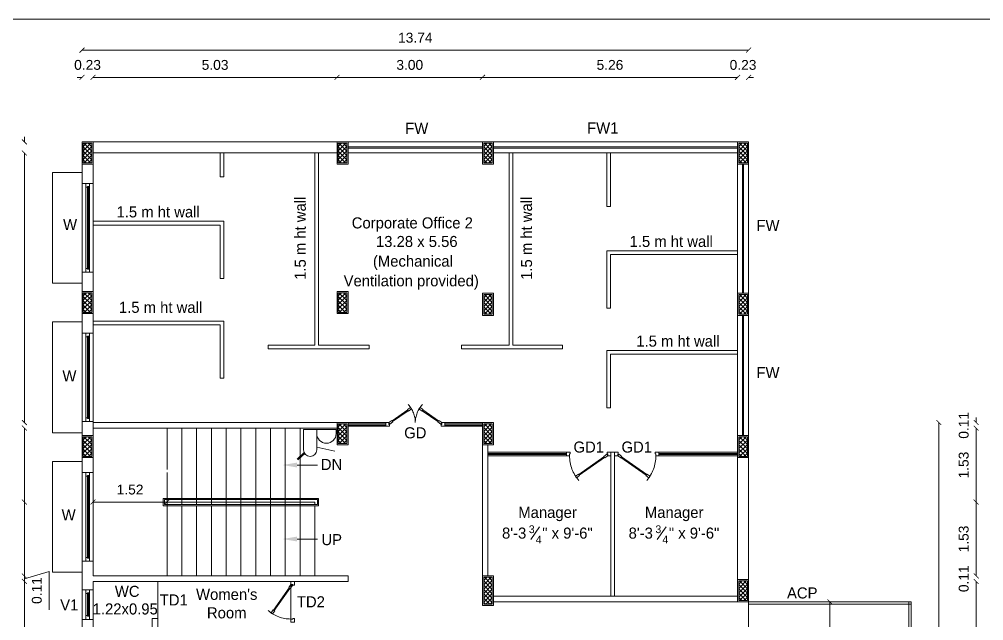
# Model space of a CAD drawing. Header units: metres. Extents: x -1560643 to -1560434, y 43491 to 43663.
# Drawn here: x -1560602.32 to -1560582.44, y 43590.55 to 43602.96 of the extents above; entities that cross this region are included whole.
import ezdxf
from ezdxf.enums import TextEntityAlignment as Align

# ---------------------------------------------------------------- set-up
doc = ezdxf.new("R2010")
doc.units = ezdxf.units.M
doc.header["$LTSCALE"] = 750
doc.header["$MEASUREMENT"] = 0
doc.linetypes.add('HIDDEN', pattern=[0.375, 0.25, -0.125])
doc.layers.get('0').update_dxf_attribs({"lineweight": 5})
doc.layers.add('BLK_1_FLR_0_DRINKING_WATER', color=7, linetype='Continuous', lineweight=5)
doc.styles.add('5 Feet Scale', font='', dxfattribs={"height": 5.9055})
doc.styles.add('6 Feet Scale', font='', dxfattribs={"height": 7.0866})
doc.styles.add('8 Feet Scale', font='', dxfattribs={"height": 9.4488})
doc.styles.add('cent', font='arial.ttf', dxfattribs={"height": 8})
doc.styles.get('5 Feet Scale').set_extended_font_data('Bahnschrift')
doc.styles.get('6 Feet Scale').set_extended_font_data('Bahnschrift')
doc.styles.get('8 Feet Scale').set_extended_font_data('Bahnschrift')
pattern_1 = [(315, (-6948.3936, -8443.0663), (1.76776695, 1.76776695), []), (45, (-6948.3936, -8443.0663), (-1.76776695, 1.76776695), [])]

# ---------------------------------------------------------------- blocks, each defined once
blk = doc.blocks.new('_ArchTick')
at = {"color": 0, "linetype": 'ByBlock', "const_width": 0.15}
blk.add_lwpolyline([(-0.5, -0.5), (0.5, 0.5)], dxfattribs=at)
blk = doc.blocks.new('A$C52BB42CC')
at = {"lineweight": 0, "ltscale": 10}
h = blk.add_hatch(dxfattribs=at)
h.set_pattern_fill('ANSI37', color=256, scale=20, angle=270)
h.set_pattern_definition([(315, (-7273.3936, -8090.4548), (1.76776695, 1.76776695), []), (45, (-7273.3936, -8090.4548), (-1.76776695, 1.76776695), [])])
h.paths.add_polyline_path([(1668.85, 4332.06), (1661.85, 4332.06), (1661.85, 4316.06), (1668.85, 4316.06)])
h = blk.add_hatch(dxfattribs=at)
h.set_pattern_fill('ANSI37', color=256, scale=20, angle=270)
h.set_pattern_definition([(315, (-7066.3936, -8090.4548), (1.76776695, 1.76776695), []), (45, (-7066.3936, -8090.4548), (-1.76776695, 1.76776695), [])])
h.paths.add_polyline_path([(1875.85, 4332.06), (1868.85, 4332.06), (1868.85, 4316.06), (1875.85, 4316.06)])
h = blk.add_hatch(dxfattribs=at)
h.set_pattern_fill('ANSI37', color=256, scale=20, angle=270)
h.set_pattern_definition([(315, (-6948.3936, -8090.4548), (1.76776695, 1.76776695), []), (45, (-6948.3936, -8090.4548), (-1.76776695, 1.76776695), [])])
h.paths.add_polyline_path([(1993.85, 4332.06), (1986.85, 4332.06), (1986.85, 4316.06), (1993.85, 4316.06)])
h = blk.add_hatch(dxfattribs=at)
h.set_pattern_fill('ANSI37', color=256, scale=20, angle=270)
h.set_pattern_definition([(315, (-6741.3936, -8090.4548), (1.76776695, 1.76776695), []), (45, (-6741.3936, -8090.4548), (-1.76776695, 1.76776695), [])])
h.paths.add_polyline_path([(2200.85, 4332.06), (2193.85, 4332.06), (2193.85, 4316.06), (2200.85, 4316.06)])
h = blk.add_hatch(dxfattribs=at)
h.set_pattern_fill('ANSI37', color=256, scale=20, angle=270)
h.set_pattern_definition([(315, (-7273.3936, -8211.9548), (1.76776695, 1.76776695), []), (45, (-7273.3936, -8211.9548), (-1.76776695, 1.76776695), [])])
h.paths.add_polyline_path([(1668.85, 4210.56), (1661.85, 4210.56), (1661.85, 4194.56), (1668.85, 4194.56)])
h = blk.add_hatch(dxfattribs=at)
h.set_pattern_fill('ANSI37', color=256, scale=20, angle=270)
h.set_pattern_definition([(315, (-7066.3936, -8211.9548), (1.76776695, 1.76776695), []), (45, (-7066.3936, -8211.9548), (-1.76776695, 1.76776695), [])])
h.paths.add_polyline_path([(1875.85, 4210.56), (1868.85, 4210.56), (1868.85, 4194.56), (1875.85, 4194.56)])
h = blk.add_hatch(dxfattribs=at)
h.set_pattern_fill('ANSI37', color=256, scale=20, angle=270)
h.set_pattern_definition([(315, (-6948.3936, -8213.4548), (1.76776695, 1.76776695), []), (45, (-6948.3936, -8213.4548), (-1.76776695, 1.76776695), [])])
h.paths.add_polyline_path([(1993.85, 4209.06), (1986.85, 4209.06), (1986.85, 4193.06), (1993.85, 4193.06)])
h = blk.add_hatch(dxfattribs=at)
h.set_pattern_fill('ANSI37', color=256, scale=20, angle=270)
h.set_pattern_definition([(315, (-6741.3936, -8213.4548), (1.76776695, 1.76776695), []), (45, (-6741.3936, -8213.4548), (-1.76776695, 1.76776695), [])])
h.paths.add_polyline_path([(2200.85, 4209.06), (2193.85, 4209.06), (2193.85, 4193.06), (2200.85, 4193.06)])
h = blk.add_hatch(dxfattribs=at)
h.set_pattern_fill('ANSI37', color=256, scale=20, angle=270)
h.set_pattern_definition([(315, (-7066.3936, -8318.4548), (1.76776695, 1.76776695), []), (45, (-7066.3936, -8318.4548), (-1.76776695, 1.76776695), [])])
h.paths.add_polyline_path([(1875.85, 4104.06), (1868.85, 4104.06), (1868.85, 4088.06), (1875.85, 4088.06)])
h = blk.add_hatch(dxfattribs=at)
h.set_pattern_fill('ANSI37', color=256, scale=20, angle=270)
h.set_pattern_definition([(315, (-6948.3936, -8318.4548), (1.76776695, 1.76776695), []), (45, (-6948.3936, -8318.4548), (-1.76776695, 1.76776695), [])])
h.paths.add_polyline_path([(1993.85, 4104.06), (1986.85, 4104.06), (1986.85, 4088.06), (1993.85, 4088.06)])
h = blk.add_hatch(dxfattribs=at)
h.set_pattern_fill('ANSI37', color=256, scale=20, angle=270)
h.set_pattern_definition([(315, (-7273.3936, -8328.9548), (1.76776695, 1.76776695), []), (45, (-7273.3936, -8328.9548), (-1.76776695, 1.76776695), [])])
h.paths.add_polyline_path([(1668.85, 4093.56), (1661.85, 4093.56), (1661.85, 4077.56), (1668.85, 4077.56)])
h = blk.add_hatch(dxfattribs=at)
h.set_pattern_fill('ANSI37', color=256, scale=20, angle=270)
h.set_pattern_definition([(315, (-6741.3936, -8328.9548), (1.76776695, 1.76776695), []), (45, (-6741.3936, -8328.9548), (-1.76776695, 1.76776695), [])])
h.paths.add_polyline_path([(2200.85, 4093.56), (2193.85, 4093.56), (2193.85, 4077.56), (2200.85, 4077.56)])
h = blk.add_hatch(dxfattribs=at)
h.set_pattern_fill('ANSI37', color=256, scale=20, angle=270)
h.set_pattern_definition(pattern_1)
h.paths.add_polyline_path([(1993.85, 3979.45), (1986.85, 3979.45), (1986.85, 3957.45), (1993.85, 3957.45)])
h = blk.add_hatch(dxfattribs=at)
h.set_pattern_fill('ANSI37', color=256, scale=20, angle=270)
h.set_pattern_definition(pattern_1)
h.paths.add_polyline_path([(1993.85, 3979.45), (1986.85, 3979.45), (1986.85, 3957.45), (1993.85, 3957.45)])
h = blk.add_hatch(dxfattribs=at)
h.set_pattern_fill('ANSI37', color=256, scale=20, angle=270)
h.set_pattern_definition([(315, (-6741.3936, -8446.0663), (1.76776695, 1.76776695), []), (45, (-6741.3936, -8446.0663), (-1.76776695, 1.76776695), [])])
h.paths.add_polyline_path([(2200.85, 3976.45), (2193.85, 3976.45), (2193.85, 3960.45), (2200.85, 3960.45)])
at = {"linetype": 'ByBlock'}
blk.add_line((3539.03, 4432.69), (0, 4432.69), dxfattribs=at)
for p, q in [((1660.85, 4407.6), (2201.85, 4407.6)), ((1660.85, 4385.5), (1656.85, 4385.5)), ((1669.85, 4385.5), (1867.85, 4385.5)), ((1669.85, 4385.5), (1673.85, 4385.5)), ((1867.85, 4385.5), (1985.85, 4385.5)), ((1985.85, 4385.5), (2192.85, 4385.5)), ((2192.85, 4385.5), (2188.85, 4385.5)), ((2201.85, 4385.5), (2205.85, 4385.5)), ((1614.1, 4333.06), (1614.1, 4337.06)), ((1669.85, 4333.06), (1867.85, 4333.06)), ((1985.85, 4333.06), (1876.85, 4333.06)), ((1876.85, 4329.06), (1985.85, 4329.06)), ((2192.85, 4333.06), (1994.85, 4333.06)), ((1994.85, 4329.06), (2192.85, 4329.06)), ((1614.1, 4324.06), (1614.1, 4320.06)), ((1614.1, 4105.06), (1614.1, 4324.06)), ((1669.85, 4324.06), (1867.85, 4324.06)), ((1772.95, 4324.06), (1772.95, 4304.56)), ((1775.95, 4324.06), (1775.95, 4304.56)), ((1849.9, 4168.06), (1849.9, 4324.06)), ((1852.9, 4168.06), (1852.9, 4324.06)), ((1876.85, 4328.06), (1985.85, 4328.06)), ((1985.85, 4324.06), (1876.85, 4324.06)), ((1994.85, 4328.06), (2192.85, 4328.06)), ((2192.85, 4324.06), (1994.85, 4324.06)), ((2007.55, 4168.06), (2007.55, 4324.06)), ((2010.55, 4168.06), (2010.55, 4324.06)), ((2086.75, 4324.06), (2086.75, 4280.56)), ((2089.75, 4324.06), (2089.75, 4280.56)), ((1660.85, 4299.31), (1660.85, 4315.06)), ((1669.85, 4299.31), (1669.85, 4315.06)), ((2192.85, 4094.56), (2192.85, 4315.06)), ((2196.85, 4315.06), (2196.85, 4210.06)), ((2197.85, 4315.06), (2197.85, 4210.06)), ((2201.85, 4094.56), (2201.85, 4315.06)), ((1636.85, 4218.34), (1636.85, 4308.34)), ((1636.85, 4308.34), (1660.85, 4308.34)), ((1660.85, 4299.31), (1669.85, 4299.31)), ((1775.95, 4304.56), (1772.95, 4304.56)), ((2086.75, 4280.56), (2089.75, 4280.56)), ((1775.95, 4268.56), (1669.85, 4268.56)), ((1775.95, 4268.56), (1775.95, 4222.06)), ((1772.95, 4265.56), (1669.85, 4265.56)), ((1772.95, 4265.56), (1772.95, 4222.06)), ((2086.75, 4244.56), (2086.75, 4198.06)), ((2086.75, 4244.56), (2192.85, 4244.56)), ((2089.75, 4241.56), (2089.75, 4198.06)), ((2089.75, 4241.56), (2192.85, 4241.56)), ((1660.85, 4211.56), (1660.85, 4227.31)), ((1660.85, 4227.31), (1669.85, 4227.31)), ((1669.85, 4211.56), (1669.85, 4227.31)), ((1775.95, 4222.06), (1772.95, 4222.06)), ((1660.85, 4218.34), (1636.85, 4218.34)), ((1985.85, 4201.06), (1985.85, 4204.06)), ((2086.75, 4198.06), (2089.75, 4198.06)), ((1660.85, 4177.81), (1660.85, 4193.56)), ((1669.85, 4177.81), (1669.85, 4193.56)), ((2196.85, 4192.06), (2196.85, 4094.56)), ((2197.85, 4192.06), (2197.85, 4094.56)), ((1636.85, 4096.84), (1636.85, 4186.84)), ((1636.85, 4186.84), (1660.85, 4186.84)), ((1775.95, 4187.56), (1669.85, 4187.56)), ((1772.95, 4184.56), (1669.85, 4184.56)), ((1772.95, 4184.56), (1772.95, 4141.06)), ((1775.95, 4187.56), (1775.95, 4141.06)), ((1660.85, 4177.81), (1669.85, 4177.81)), ((1811.95, 4168.06), (1849.9, 4168.06)), ((1811.95, 4168.06), (1811.95, 4165.06)), ((1811.95, 4165.06), (1893.85, 4165.06)), ((1852.9, 4168.06), (1893.85, 4168.06)), ((1893.85, 4165.06), (1893.85, 4168.06)), ((2007.55, 4168.06), (1968.85, 4168.06)), ((1968.85, 4165.06), (1968.85, 4168.06)), ((2050.75, 4165.06), (1968.85, 4165.06)), ((2050.75, 4168.06), (2010.55, 4168.06)), ((2050.75, 4168.06), (2050.75, 4165.06)), ((2086.75, 4163.56), (2086.75, 4117.06)), ((2086.75, 4163.56), (2192.85, 4163.56)), ((2089.75, 4160.56), (2089.75, 4117.06)), ((2089.75, 4160.56), (2192.85, 4160.56)), ((1775.95, 4141.06), (1772.95, 4141.06)), ((2086.75, 4117.06), (2089.75, 4117.06)), ((1614.1, 4105.06), (1614.1, 4109.06)), ((1660.85, 4094.56), (1660.85, 4105.81)), ((1660.85, 4105.81), (1669.85, 4105.81)), ((1669.85, 4094.56), (1669.85, 4105.81)), ((1669.85, 4105.06), (1876.85, 4105.06)), ((1876.85, 4094.56), (1876.85, 4105.06)), ((1876.85, 4105.06), (1907.35, 4105.06)), ((1876.85, 4104.06), (1907.35, 4104.06)), ((1876.85, 4103.06), (1907.35, 4103.06)), ((1876.85, 4102.06), (1907.35, 4102.06)), ((1907.35, 4102.06), (1907.35, 4105.06)), ((1955.35, 4105.06), (1985.85, 4105.06)), ((1955.35, 4102.06), (1955.35, 4105.06)), ((1955.35, 4104.06), (1985.85, 4104.06)), ((1955.35, 4103.06), (1985.85, 4103.06)), ((1955.35, 4102.06), (1985.85, 4102.06)), ((2356.26, 3753.95), (2356.26, 4105.06)), ((2386.56, 4105.06), (2386.56, 4109.06)), ((1614.1, 4100.56), (1614.1, 4096.56)), ((1614.1, 4040.5), (1614.1, 4100.56)), ((1660.85, 4096.84), (1636.85, 4096.84)), ((1669.85, 4100.56), (1867.85, 4100.56)), ((1729.85, 4100.56), (1729.85, 4067.06)), ((1741.85, 4100.56), (1741.85, 4043.5)), ((1753.85, 4100.56), (1753.85, 4043.5)), ((1765.85, 4100.56), (1765.85, 4043.5)), ((1777.85, 3980.45), (1777.85, 4100.56)), ((1789.85, 3980.45), (1789.85, 4100.56)), ((1801.85, 3980.45), (1801.85, 4100.56)), ((1813.85, 3980.45), (1813.85, 4100.56)), ((1825.85, 3980.45), (1825.85, 4100.56)), ((1837.85, 3980.45), (1837.85, 4100.56)), ((1840.73, 4099.49), (1851.36, 4099.49)), ((1840.73, 4099.49), (1840.73, 4082.89)), ((1867.08, 4099.49), (1851.36, 4099.49)), ((1851.36, 4096.12), (1851.36, 4099.49)), ((1851.36, 4099.49), (1851.36, 4082.89)), ((1867.08, 4096.12), (1867.08, 4099.49)), ((1867.85, 4100.56), (1867.85, 4094.56)), ((2386.56, 4040.5), (2386.56, 4100.56)), ((2386.56, 4100.56), (2386.56, 4096.56)), ((1985.85, 3980.45), (1985.85, 4087.06)), ((1990.35, 3980.45), (1990.35, 4087.06)), ((1835.46, 4075.38), (1841.18, 4080.76)), ((1841.66, 4079.89), (1836.07, 4074.74)), ((1866.04, 4081.82), (1851.36, 4085.18)), ((1990.35, 4081.06), (2054.1, 4081.06)), ((1990.35, 4080.06), (2054.1, 4080.06)), ((1990.35, 4079.06), (2054.1, 4079.06)), ((2054.1, 4078.06), (2054.1, 4081.06)), ((2090.1, 4081.06), (2090.1, 3963.95)), ((2090.1, 4081.06), (2093.1, 4081.06)), ((2093.1, 4081.06), (2093.1, 3963.95)), ((2192.85, 4081.06), (2129.1, 4081.06)), ((2129.1, 4078.06), (2129.1, 4081.06)), ((2192.85, 4080.06), (2129.1, 4080.06)), ((2192.85, 4079.06), (2129.1, 4079.06)), ((1636.85, 3983.53), (1636.85, 4073.53)), ((1636.85, 4073.53), (1660.85, 4073.53)), ((1660.85, 4064.5), (1660.85, 4076.56)), ((1669.85, 4076.56), (1669.85, 4064.5)), ((1990.35, 4078.06), (2054.1, 4078.06)), ((2192.85, 4078.06), (2129.1, 4078.06)), ((2192.85, 4076.56), (2192.85, 3977.45)), ((2201.85, 3977.45), (2201.85, 4076.56)), ((1660.85, 4064.5), (1669.85, 4064.5)), ((1729.85, 4064.56), (1729.85, 4004.45)), ((1614.1, 3980.45), (1614.1, 4040.5)), ((1729.85, 4040.5), (1669.85, 4040.5)), ((1726.85, 4043.5), (1852.85, 4043.5)), ((1726.85, 4037.5), (1726.85, 4043.5)), ((1727.85, 4042.5), (1851.85, 4042.5)), ((1727.85, 4038.5), (1727.85, 4042.5)), ((1729.85, 4042.5), (1729.85, 4040.5)), ((1729.85, 4040.5), (1849.85, 4040.5)), ((1729.85, 4038.5), (1729.85, 4040.5)), ((1741.85, 4042.5), (1741.85, 4040.5)), ((1741.85, 4038.5), (1741.85, 4040.5)), ((1753.85, 4042.5), (1753.85, 4040.5)), ((1753.85, 4038.5), (1753.85, 4040.5)), ((1765.85, 4042.5), (1765.85, 4040.5)), ((1765.85, 4038.5), (1765.85, 4040.5)), ((1777.85, 4042.5), (1777.85, 4040.5)), ((1777.85, 4038.5), (1777.85, 4040.5)), ((1789.85, 4042.5), (1789.85, 4040.5)), ((1789.85, 4038.5), (1789.85, 4040.5)), ((1801.85, 4042.5), (1801.85, 4040.5)), ((1801.85, 4038.5), (1801.85, 4040.5)), ((1813.85, 4042.5), (1813.85, 4040.5)), ((1813.85, 4038.5), (1813.85, 4040.5)), ((1825.85, 4042.5), (1825.85, 4040.5)), ((1825.85, 4038.5), (1825.85, 4040.5)), ((1837.85, 4042.5), (1837.85, 4040.5)), ((1837.85, 4038.5), (1837.85, 4040.5)), ((1849.85, 4038.5), (1849.85, 4040.5)), ((1851.85, 4038.5), (1851.85, 4042.5)), ((1852.85, 4037.5), (1852.85, 4043.5)), ((2386.56, 3980.45), (2386.56, 4040.5)), ((1726.85, 4037.5), (1852.85, 4037.5)), ((1727.85, 4038.5), (1851.85, 4038.5)), ((1729.85, 3980.45), (1729.85, 4037.5)), ((1741.85, 3980.45), (1741.85, 4037.5)), ((1753.85, 3980.45), (1753.85, 4037.5)), ((1765.85, 3980.45), (1765.85, 4037.5)), ((1849.85, 3980.45), (1849.85, 4037.5)), ((2025.03, 4010.1), (2032.26, 4020.42)), ((2127.78, 4010.1), (2135.01, 4020.42)), ((1660.85, 3969.2), (1660.85, 3992.5)), ((1660.85, 3992.5), (1669.85, 3992.5)), ((1669.85, 3992.5), (1669.85, 3980.45)), ((1614.1, 3980.45), (1614.1, 3984.45)), ((1614.1, 3978.2), (1634.28, 3984.2)), ((1634.28, 3984.2), (1634.28, 3952.96)), ((2386.56, 3980.45), (2386.56, 3984.45)), ((1614.1, 3975.95), (1614.1, 3980.45)), ((1660.85, 3983.53), (1636.85, 3983.53)), ((1876.85, 3980.45), (1669.85, 3980.45)), ((1876.85, 3975.95), (1876.85, 3980.45)), ((1614.1, 3975.95), (1614.1, 3971.95)), ((1614.1, 3938.45), (1614.1, 3975.95)), ((1660.85, 3969.2), (1669.85, 3969.2)), ((1669.85, 3975.95), (1669.85, 3969.2)), ((1717.85, 3975.95), (1669.85, 3975.95)), ((1717.85, 3975.95), (1722.35, 3975.95)), ((1722.35, 3975.95), (1722.35, 3933.95)), ((1872.35, 3975.95), (1722.35, 3975.95)), ((1876.85, 3975.95), (1872.35, 3975.95)), ((2386.56, 3975.95), (2386.56, 3971.95)), ((2386.56, 3854.45), (2386.56, 3975.95)), ((1994.85, 3963.95), (2192.85, 3963.95)), ((1669.85, 3957.2), (1669.85, 3957.2)), ((1994.85, 3959.45), (2192.85, 3959.45)), ((2201.85, 3959.45), (2201.85, 3893.36)), ((2201.85, 3959.45), (2333.84, 3959.45)), ((2201.85, 3957.45), (2333.84, 3957.45)), ((2267.84, 3899.36), (2267.84, 3959.45)), ((2331.84, 3731.36), (2331.84, 3959.45)), ((2333.84, 3731.36), (2333.84, 3959.45)), ((1660.85, 3932.85), (1660.85, 3945.2)), ((1660.85, 3945.2), (1669.85, 3945.2)), ((1669.85, 3945.2), (1669.85, 3938.45)), ((1717.85, 3945.95), (1717.85, 3938.45)), ((1717.85, 3945.95), (1722.35, 3945.95))]:
    blk.add_line(p, q)
at = {"ltscale": 0.25}
blk.add_line((1830.35, 3973.45), (1830.35, 3945.45), dxfattribs=at)
at = {"linetype": 'ByBlock', "lineweight": 0}
for points in [[(1669.85, 4315.06), (1660.85, 4315.06), (1660.85, 4333.06), (1669.85, 4333.06)], [(1668.85, 4332.06), (1668.85, 4316.06), (1661.85, 4316.06), (1661.85, 4332.06)], [(1876.85, 4315.06), (1867.85, 4315.06), (1867.85, 4333.06), (1876.85, 4333.06)], [(1875.85, 4332.06), (1875.85, 4316.06), (1868.85, 4316.06), (1868.85, 4332.06)], [(1994.85, 4315.06), (1985.85, 4315.06), (1985.85, 4333.06), (1994.85, 4333.06)], [(1993.85, 4332.06), (1993.85, 4316.06), (1986.85, 4316.06), (1986.85, 4332.06)], [(2201.85, 4315.06), (2192.85, 4315.06), (2192.85, 4333.06), (2201.85, 4333.06)], [(2200.85, 4332.06), (2200.85, 4316.06), (2193.85, 4316.06), (2193.85, 4332.06)], [(1669.85, 4193.56), (1660.85, 4193.56), (1660.85, 4211.56), (1669.85, 4211.56)], [(1876.85, 4193.56), (1867.85, 4193.56), (1867.85, 4211.56), (1876.85, 4211.56)], [(1668.85, 4210.56), (1668.85, 4194.56), (1661.85, 4194.56), (1661.85, 4210.56)], [(1875.85, 4210.56), (1875.85, 4194.56), (1868.85, 4194.56), (1868.85, 4210.56)], [(1994.85, 4192.06), (1985.85, 4192.06), (1985.85, 4210.06), (1994.85, 4210.06)], [(1993.85, 4209.06), (1993.85, 4193.06), (1986.85, 4193.06), (1986.85, 4209.06)], [(2201.85, 4192.06), (2192.85, 4192.06), (2192.85, 4210.06), (2201.85, 4210.06)], [(2200.85, 4209.06), (2200.85, 4193.06), (2193.85, 4193.06), (2193.85, 4209.06)], [(1876.85, 4087.06), (1867.85, 4087.06), (1867.85, 4105.06), (1876.85, 4105.06)], [(1875.85, 4104.06), (1875.85, 4088.06), (1868.85, 4088.06), (1868.85, 4104.06)], [(1994.85, 4087.06), (1985.85, 4087.06), (1985.85, 4105.06), (1994.85, 4105.06)], [(1993.85, 4104.06), (1993.85, 4088.06), (1986.85, 4088.06), (1986.85, 4104.06)], [(1669.85, 4076.56), (1660.85, 4076.56), (1660.85, 4094.56), (1669.85, 4094.56)], [(2201.85, 4076.56), (2192.85, 4076.56), (2192.85, 4094.56), (2201.85, 4094.56)], [(1668.85, 4093.56), (1668.85, 4077.56), (1661.85, 4077.56), (1661.85, 4093.56)], [(2200.85, 4093.56), (2200.85, 4077.56), (2193.85, 4077.56), (2193.85, 4093.56)], [(1994.85, 3956.45), (1985.85, 3956.45), (1985.85, 3980.45), (1994.85, 3980.45)], [(1994.85, 3956.45), (1985.85, 3956.45), (1985.85, 3980.45), (1994.85, 3980.45)], [(1993.85, 3979.45), (1993.85, 3957.45), (1986.85, 3957.45), (1986.85, 3979.45)], [(1993.85, 3979.45), (1993.85, 3957.45), (1986.85, 3957.45), (1986.85, 3979.45)], [(2201.85, 3959.45), (2192.85, 3959.45), (2192.85, 3977.45), (2201.85, 3977.45)], [(2200.85, 3976.45), (2200.85, 3960.45), (2193.85, 3960.45), (2193.85, 3976.45)]]:
    blk.add_lwpolyline(points, close=True, dxfattribs=at)
for points in [[(1660.85, 4227.31), (1660.85, 4299.31), (1669.85, 4299.31), (1669.85, 4227.31)], [(1665.35, 4296.31), (1665.35, 4296.81), (1666.85, 4296.81), (1666.85, 4299.31), (1663.85, 4299.31), (1663.85, 4296.31)], [(1663.85, 4227.31), (1663.85, 4299.31), (1666.85, 4299.31), (1666.85, 4227.31)], [(1665.35, 4274.48), (1665.35, 4296.81), (1666.85, 4296.81), (1666.85, 4274.48)], [(1665.35, 4274.48), (1665.35, 4252.14), (1666.85, 4252.14), (1666.85, 4274.48)], [(1665.35, 4229.81), (1665.35, 4252.14), (1666.85, 4252.14), (1666.85, 4229.81)], [(1665.35, 4230.31), (1665.35, 4229.81), (1666.85, 4229.81), (1666.85, 4227.31), (1663.85, 4227.31), (1663.85, 4230.31)], [(1660.85, 4177.81), (1660.85, 4105.81), (1669.85, 4105.81), (1669.85, 4177.81)], [(1665.35, 4174.81), (1665.35, 4175.31), (1666.85, 4175.31), (1666.85, 4177.81), (1663.85, 4177.81), (1663.85, 4174.81)], [(1663.85, 4177.81), (1663.85, 4105.81), (1666.85, 4105.81), (1666.85, 4177.81)], [(1665.35, 4175.31), (1665.35, 4152.98), (1666.85, 4152.98), (1666.85, 4175.31)], [(1665.35, 4130.64), (1665.35, 4152.98), (1666.85, 4152.98), (1666.85, 4130.64)], [(1665.35, 4130.64), (1665.35, 4108.31), (1666.85, 4108.31), (1666.85, 4130.64)], [(1927.5, 4117.34), (1925.04, 4115.62), (1925.9, 4114.39), (1928.36, 4116.11)], [(1935.21, 4117.34), (1937.67, 4115.62), (1936.81, 4114.39), (1934.35, 4116.11)], [(1912.96, 4105.86), (1925.69, 4114.7), (1925.26, 4115.32), (1912.53, 4106.47)], [(1949.75, 4105.86), (1937.02, 4114.7), (1937.45, 4115.32), (1950.18, 4106.47)], [(1665.35, 4108.81), (1665.35, 4108.31), (1666.85, 4108.31), (1666.85, 4105.81), (1663.85, 4105.81), (1663.85, 4108.81)], [(1910.35, 4103.56), (1909.85, 4103.56), (1909.85, 4105.06), (1907.35, 4105.06), (1907.35, 4102.06), (1910.35, 4102.06)], [(1909.85, 4105.06), (1912.31, 4106.78), (1913.17, 4105.55), (1910.71, 4103.83)], [(1952.85, 4105.06), (1950.4, 4106.78), (1949.53, 4105.55), (1951.99, 4103.83)], [(1955.35, 4105.06), (1952.85, 4105.06), (1952.85, 4103.56), (1952.35, 4103.56), (1952.35, 4102.06), (1955.35, 4102.06)], [(2054.1, 4078.06), (2056.6, 4078.06), (2056.6, 4079.56), (2057.1, 4079.56), (2057.1, 4081.06), (2054.1, 4081.06)], [(2087.6, 4078.06), (2085.15, 4076.34), (2084.28, 4077.57), (2086.74, 4079.29)], [(2087.1, 4079.56), (2087.6, 4079.56), (2087.6, 4078.06), (2090.1, 4078.06), (2090.1, 4081.06), (2087.1, 4081.06)], [(2096.1, 4079.56), (2095.6, 4079.56), (2095.6, 4078.06), (2093.1, 4078.06), (2093.1, 4081.06), (2096.1, 4081.06)], [(2095.6, 4078.06), (2098.06, 4076.34), (2098.92, 4077.57), (2096.46, 4079.29)], [(2129.1, 4078.06), (2126.6, 4078.06), (2126.6, 4079.56), (2126.1, 4079.56), (2126.1, 4081.06), (2129.1, 4081.06)], [(2084.5, 4077.26), (2064.02, 4062.92), (2064.45, 4062.31), (2084.93, 4076.65)], [(2098.71, 4077.26), (2119.18, 4062.92), (2118.75, 4062.31), (2098.28, 4076.65)], [(1660.85, 4064.5), (1660.85, 3992.5), (1669.85, 3992.5), (1669.85, 4064.5)], [(1665.35, 4061.5), (1665.35, 4062), (1666.85, 4062), (1666.85, 4064.5), (1663.85, 4064.5), (1663.85, 4061.5)], [(1663.85, 4064.5), (1663.85, 3992.5), (1666.85, 3992.5), (1666.85, 4064.5)], [(2062.21, 4060.28), (2064.67, 4062), (2063.81, 4063.23), (2061.35, 4061.51)], [(2121, 4060.28), (2118.54, 4062), (2119.4, 4063.23), (2121.86, 4061.51)], [(1665.35, 4062), (1665.35, 4039.67), (1666.85, 4039.67), (1666.85, 4062)], [(1665.35, 4017.34), (1665.35, 4039.67), (1666.85, 4039.67), (1666.85, 4017.34)], [(1665.35, 4017.34), (1665.35, 3995), (1666.85, 3995), (1666.85, 4017.34)], [(1665.35, 3995.5), (1665.35, 3995), (1666.85, 3995), (1666.85, 3992.5), (1663.85, 3992.5), (1663.85, 3995.5)], [(1660.85, 3969.2), (1660.85, 3945.2), (1669.85, 3945.2), (1669.85, 3969.2)], [(1665.35, 3966.2), (1665.35, 3966.7), (1666.85, 3966.7), (1666.85, 3969.2), (1663.85, 3969.2), (1663.85, 3966.2)], [(1663.85, 3969.2), (1663.85, 3945.2), (1666.85, 3945.2), (1666.85, 3969.2)], [(1829.55, 3970.34), (1816.93, 3952.32), (1816.32, 3952.75), (1828.94, 3970.78)], [(1830.35, 3973.45), (1828.63, 3970.99), (1829.86, 3970.13), (1831.58, 3972.59)], [(1831.85, 3972.95), (1831.85, 3973.45), (1830.35, 3973.45), (1830.35, 3975.95), (1833.35, 3975.95), (1833.35, 3972.95)], [(1665.35, 3966.7), (1665.35, 3947.7), (1666.85, 3947.7), (1666.85, 3966.7)], [(1814.29, 3950.51), (1816.01, 3952.97), (1817.24, 3952.11), (1815.52, 3949.65)], [(1665.35, 3948.2), (1665.35, 3947.7), (1666.85, 3947.7), (1666.85, 3945.2), (1663.85, 3945.2), (1663.85, 3948.2)], [(1830.35, 3942.95), (1830.35, 3945.45), (1831.85, 3945.45), (1831.85, 3945.95), (1833.35, 3945.95), (1833.35, 3942.95)]]:
    blk.add_lwpolyline(points, close=True)
at = {"linetype": 'HIDDEN'}
for points in [[(1665.98, 4274.48), (1665.98, 4296.81), (1666.23, 4296.81), (1666.23, 4274.48)], [(1665.98, 4274.48), (1665.98, 4252.14), (1666.23, 4252.14), (1666.23, 4274.48)], [(1665.98, 4229.81), (1665.98, 4252.14), (1666.23, 4252.14), (1666.23, 4229.81)], [(1665.98, 4175.31), (1665.98, 4152.98), (1666.23, 4152.98), (1666.23, 4175.31)], [(1665.98, 4130.64), (1665.98, 4152.98), (1666.23, 4152.98), (1666.23, 4130.64)], [(1665.98, 4130.64), (1665.98, 4108.31), (1666.23, 4108.31), (1666.23, 4130.64)], [(1665.98, 4062), (1665.98, 4039.67), (1666.23, 4039.67), (1666.23, 4062)], [(1665.98, 4017.34), (1665.98, 4039.67), (1666.23, 4039.67), (1666.23, 4017.34)], [(1665.98, 4017.34), (1665.98, 3995), (1666.23, 3995), (1666.23, 4017.34)], [(1665.98, 3966.7), (1665.98, 3947.7), (1666.23, 3947.7), (1666.23, 3966.7)]]:
    blk.add_lwpolyline(points, close=True, dxfattribs=at)
for points in [[(1835.41, 4070.56), (1852.1, 4070.56)], [(1835.41, 4010.45), (1852.1, 4010.45)]]:
    blk.add_lwpolyline(points)
for centre, radius, start, end in [((1909.85, 4105.06), 21.5, 0, 42.84135), ((1952.85, 4105.06), 21.5, 137.1678, 180), ((2087.6, 4078.06), 31, 180, 220.54475), ((2095.6, 4078.06), 31, 319.45525, 0), ((1830.35, 3973.45), 28, 228.86117, 270)]:
    blk.add_arc(centre, radius, start, end, dxfattribs=at)
for centre, radius in [((1859.22, 4096.12), 7.86), ((1846.04, 4082.89), 5.31)]:
    blk.add_arc(centre, radius, 180, 0)
for points in [[(1835.41, 4068.59), (1823.6, 4070.56), (1835.41, 4072.53)], [(1835.41, 4008.48), (1823.6, 4010.45), (1835.41, 4012.42)]]:
    blk.add_solid(points)
at = {"xscale": 4, "yscale": 4, "zscale": 4}
for p, rotation in [((1660.85, 4407.6), 180), ((1669.85, 4385.5), 180), ((1669.85, 4385.5), 180), ((1867.85, 4385.5), 180), ((1985.85, 4385.5), 180), ((2201.85, 4385.5), 180), ((1614.1, 4333.06), 270), ((1614.1, 4324.06), 90), ((1614.1, 4324.06), 90), ((1614.1, 4105.06), 270), ((1614.1, 4105.06), 270), ((1614.1, 4100.56), 90), ((1614.1, 4100.56), 90), ((2356.26, 4105.06), 90), ((2386.56, 4105.06), 270), ((2386.56, 4100.56), 90), ((2386.56, 4100.56), 90), ((1614.1, 4040.5), 270), ((1614.1, 4040.5), 90), ((1669.85, 4040.5), 180), ((2386.56, 4040.5), 270), ((2386.56, 4040.5), 90), ((1614.1, 3980.45), 270), ((1614.1, 3980.45), 270), ((1614.1, 3975.95), 90), ((1614.1, 3975.95), 90), ((2386.56, 3980.45), 270), ((2386.56, 3980.45), 270), ((2386.56, 3975.95), 90), ((2386.56, 3975.95), 90), ((2267.84, 3959.45), 90)]:
    blk.add_blockref('_ArchTick', p, dxfattribs=dict(at, rotation=rotation))
for p in [(2201.85, 4407.6), (1660.85, 4385.5), (1867.85, 4385.5), (1985.85, 4385.5), (2192.85, 4385.5), (2192.85, 4385.5), (1729.85, 4040.5)]:
    blk.add_blockref('_ArchTick', p, dxfattribs=at)
at = {"style": '5 Feet Scale'}
for s, p in [('FW', (1932.53, 4344.09)), ('FW1', (2083.51, 4344.38)), ('1.5 m ht wall', (1722.63, 4276.22)), ('FW', (2217.61, 4265.19)), ('1.5 m ht wall', (2139.04, 4252.22)), ('1.5 m ht wall', (1724.6, 4198.68)), ('1.5 m ht wall', (2144.51, 4171.22)), ('FW', (2217.61, 4145.67)), ('GD', (1931.35, 4096.73)), ('GD1', (2072.1, 4085.16)), ('GD1', (2111.1, 4085.16)), ('WC', (1697.53, 3967.93)), ('V1', (1650.5, 3956.95)), ('TD1', (1735.3, 3960.95)), ('TD2', (1846.61, 3959.45)), ('1.22x0.95', (1695.92, 3953.65))]:
    blk.add_text(s, height=9, dxfattribs=at).set_placement(p, align=Align.MIDDLE_CENTER)
for p in [(1837.98, 4254.78), (2021.61, 4254.78)]:
    blk.add_text('1.5 m ht wall', height=9, rotation=90, dxfattribs=at).set_placement(p, align=Align.MIDDLE_CENTER)
for s, height, style, p in [(' W', 9, '5 Feet Scale', (1642.15, 4261.41)), (' W', 9, '5 Feet Scale', (1641.6, 4138.48)), ('DN', 9, '8 Feet Scale', (1854.7, 4066.53)), (' W', 9, '5 Feet Scale', (1640.98, 4025.51)), ('Manager', 9, '6 Feet Scale', (2014.95, 4027.63)), ('Manager', 9, '6 Feet Scale', (2117.7, 4027.63)), ("8'-3", 9, '6 Feet Scale', (2001.73, 4010.76)), ('3', 6.3, '6 Feet Scale', (2023.51, 4015.26)), ('" x 9\'-6"', 9, '6 Feet Scale', (2034.39, 4010.76)), ("8'-3", 9, '6 Feet Scale', (2104.48, 4010.76)), ('3', 6.3, '6 Feet Scale', (2126.26, 4015.26)), ('" x 9\'-6"', 9, '6 Feet Scale', (2137.14, 4010.76)), ('UP', 9, '8 Feet Scale', (1855.17, 4005.47)), ('4', 6.3, '6 Feet Scale', (2029.13, 4006.86)), ('4', 6.3, '6 Feet Scale', (2131.88, 4006.86)), ("Women's", 9, '6 Feet Scale', (1753.42, 3961)), ('ACP', 9, '5 Feet Scale', (2233.04, 3962.15)), ('Room', 9, '6 Feet Scale', (1762.25, 3945.99))]:
    blk.add_text(s, height=height, dxfattribs=dict(style=style)).set_placement(p)
at = {"style": '6 Feet Scale'}
for s, p in [('Corporate Office 2', (1879.77, 4262.77)), ('13.28 x 5.56', (1899.44, 4247.67)), ('(Mechanical ', (1896.96, 4231.71)), ('Ventilation provided)', (1873.19, 4215.75))]:
    blk.add_text(s, height=9, rotation=360, dxfattribs=at).set_placement(p)
at = {"char_height": 8, "attachment_point": 5, "style": 'cent'}
for s, insert in [('\\A1;13.74', (1931.35, 4417.69)), ('\\A1;0.23', (1665.35, 4395.58)), ('\\A1;5.03', (1768.85, 4395.58)), ('\\A1;3.00', (1926.85, 4395.58)), ('\\A1;5.26', (2089.35, 4395.58)), ('\\A1;0.23', (2197.35, 4395.58)), ('\\A1;1.52', (1699.85, 4050.59))]:
    blk.add_mtext(s, dxfattribs=dict(at, insert=insert))
at = {"char_height": 8, "attachment_point": 5, "rotation": 90, "style": 'cent'}
for s, insert in [('\\A1;0.11', (2376.48, 4102.81)), ('\\A1;1.53', (2376.47, 4070.53)), ('\\A1;1.53', (2376.47, 4010.48)), ('\\A1;0.11', (2376.48, 3978.2)), ('\\A1;0.11', (1624.19, 3968.58))]:
    blk.add_mtext(s, dxfattribs=dict(at, insert=insert))

msp = doc.modelspace()

# ---------------------------------------------------------------- block references
at = {"layer": 'BLK_1_FLR_0_DRINKING_WATER', "xscale": 0.0254016284015961, "yscale": 0.0254016284015961, "zscale": 0.0254016284015961}
msp.add_blockref('A$C52BB42CC', (-1560643.21924, 43490.36698), dxfattribs=at)

doc.saveas('drawing.dxf')
